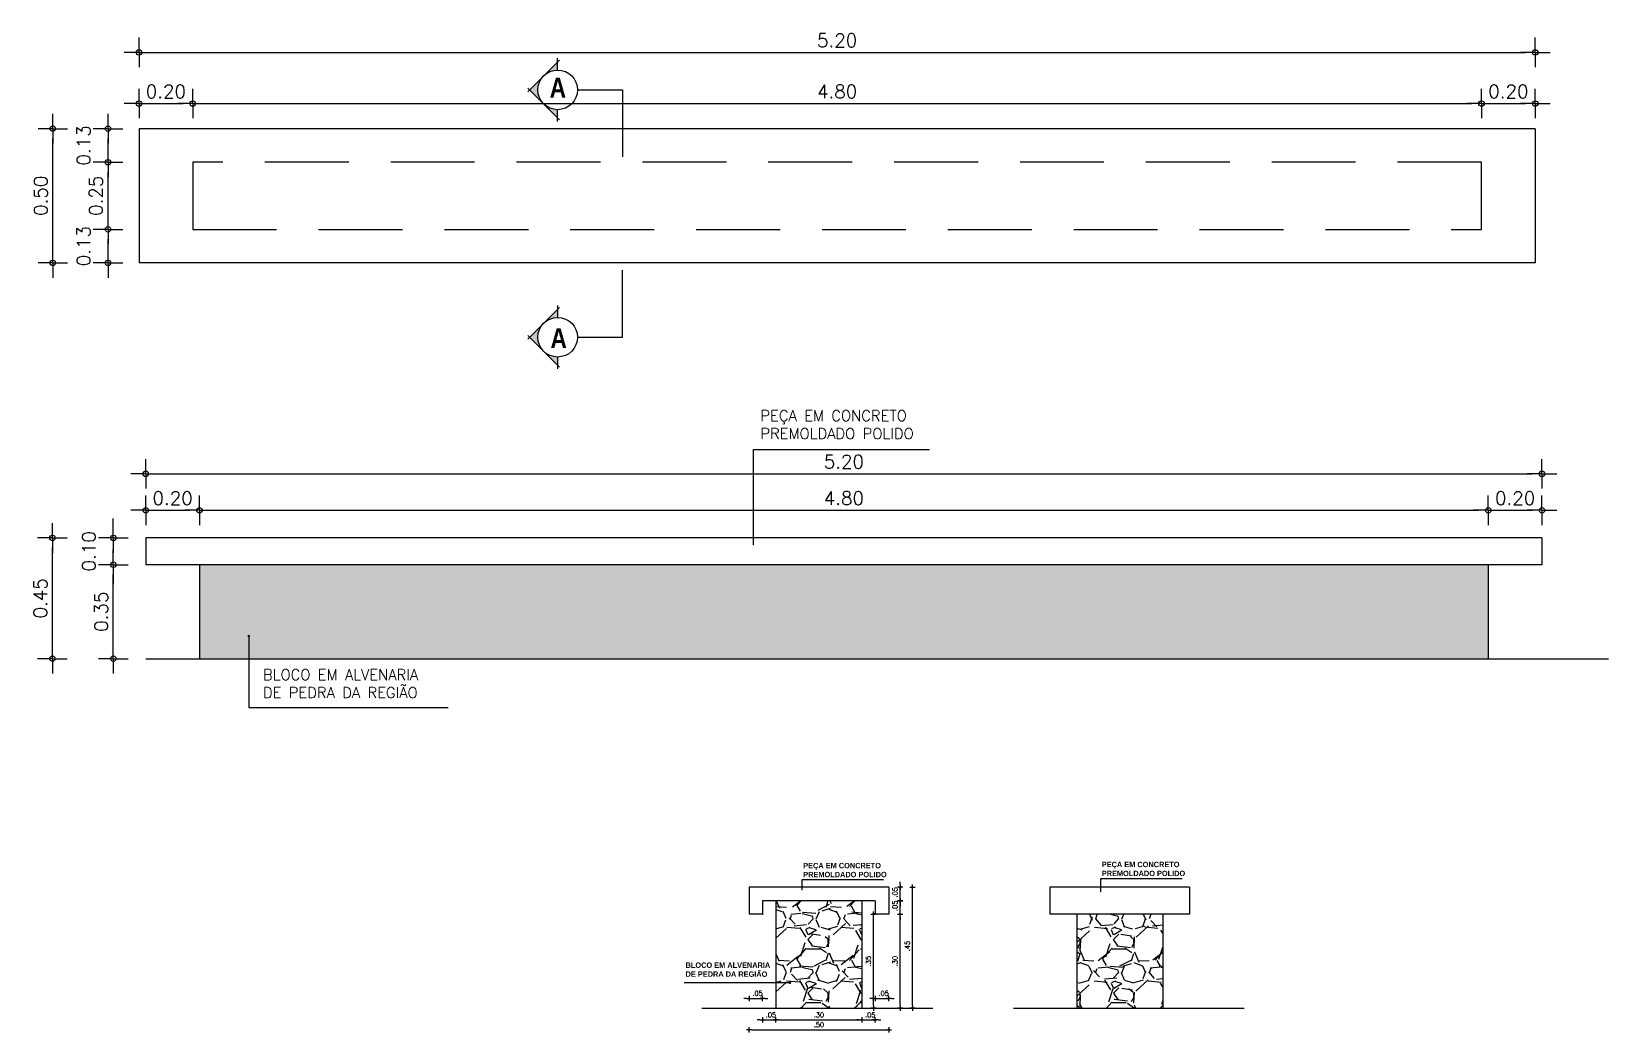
# Model space of a CAD drawing. Extents: x -599692 to 1491, y -9431878 to -451.
# Drawn here: x 1077.73 to 1083.6, y -461.62 to -457.9 of the extents above; entities that cross this region are included whole.
import ezdxf

# ---------------------------------------------------------------- set-up
doc = ezdxf.new("R2010")
doc.units = 0
doc.header["$LTSCALE"] = 0.5
doc.header["$MEASUREMENT"] = 0
doc.header["$PDMODE"] = 34
for name, pattern in [('DASHDOT', [1, 0.5, -0.25, 0, -0.25]), ('DIVIDE', [1.25, 0.5, -0.25, 0, -0.25, 0, -0.25]), ('HIDDEN2', [0.1875, 0.125, -0.0625])]:
    doc.linetypes.add(name, pattern=pattern)
doc.layers.get('0').update_dxf_attribs({"linetype": 'CONTINUOUS'})
doc.layers.get('DEFPOINTS').update_dxf_attribs({"linetype": 'CONTINUOUS'})
for name, color, linetype in [('05', 5, 'CONTINUOUS'), ('COTAS', 2, 'CONTINUOUS'), ('HACHURA', 253, 'CONTINUOUS'), ('P1', 1, 'CONTINUOUS'), ('P15', 7, 'DASHDOT'), ('P2', 2, 'CONTINUOUS'), ('P3', 3, 'CONTINUOUS'), ('P4', 6, 'CONTINUOUS'), ('P6', 4, 'CONTINUOUS'), ('TEXTO', 3, 'CONTINUOUS')]:
    doc.layers.add(name, color=color, linetype=linetype)
doc.styles.add('ARIAL', font='ARIALNB.TTF')
doc.styles.add('COTA100', font='ROMANS.SHX')
doc.styles.add('ROMANS', font='romans')
doc.dimstyles.new('BOLA50$0', dxfattribs={"dimscale": 0.5, "dimtxt": 0.25, "dimasz": 0.18, "dimexe": 0.18, "dimexo": 0.0625, "dimgap": 0.1, "dimtad": 1, "dimzin": 0, "dimdsep": 46, "dimtxsty": 'ROMANS', "dimblk1": 'BOLA', "dimblk2": 'BOLA', "dimsah": 1, "dimcen": 0.09, "dimse1": 1, "dimse2": 1, "dimclrt": 256, "dimadec": 0, "dimazin": 0, "dimtfac": 1, "dimtofl": 0, "dimtmove": 2, "dimatfit": 3, "dimldrblk": 'BOLA', "dimfxl": 1, "dimtolj": 1, "dimtzin": 0, "dimarcsym": 0})
doc.dimstyles.new('COTA100$0', dxfattribs={"dimtxt": 0.18, "dimasz": 0.1, "dimexe": 0.05, "dimexo": 0.95, "dimgap": 0.1, "dimtad": 1, "dimzin": 4, "dimdsep": 46, "dimtxsty": 'COTA100', "dimblk": 'USERTICK', "dimblk1": 'USERTICK', "dimblk2": 'USERTICK', "dimsah": 1, "dimcen": -0.1, "dimdle": 0.05, "dimse1": 1, "dimse2": 1, "dimclrt": 2, "dimadec": 0, "dimazin": 0, "dimtfac": 1, "dimtdec": 4, "dimtix": 1, "dimtmove": 2, "dimatfit": 3, "dimldrblk": 'USERTICK', "dimfxl": 1, "dimtvp": 0.625, "dimtolj": 1, "dimtzin": 4, "dimarcsym": 0})

# ---------------------------------------------------------------- blocks, each defined once
blk = doc.blocks.new('USERTICK')
for p, q in [((-1, 0), (1, 0)), ((0, 1), (0, -1))]:
    blk.add_line(p, q)
blk.add_circle((0, 0), 0.25)
blk = doc.blocks.new('*D235')
at = {"layer": 'COTAS', "color": 0, "lineweight": -2}
blk.add_line((1080.8646, -461.5229), (1080.8646, -461.1929), dxfattribs=at)
at = {"layer": 'DEFPOINTS', "color": 0}
for p in [(1080.8213, -461.1829), (1080.8646, -461.1829), (1080.8213, -461.5329)]:
    blk.add_point(p, dxfattribs=at)
at = {"layer": 'COTAS', "color": 0, "lineweight": -2, "xscale": 0.01, "yscale": 0.01, "zscale": 0.01}
for p, rotation in [((1080.8646, -461.1829), 90), ((1080.8646, -461.5329), 270)]:
    blk.add_blockref('USERTICK', p, dxfattribs=dict(at, rotation=rotation))
at = {"layer": 'COTAS', "color": 2, "insert": (1080.8456, -461.3579), "char_height": 0.018, "attachment_point": 5, "rotation": 90, "style": 'COTA100'}
blk.add_mtext('\\A1;.35', dxfattribs=at)
blk = doc.blocks.new('*D236')
at = {"layer": 'COTAS', "color": 0, "lineweight": -2}
for p, q in [((1080.9636, -461.1229), (1080.9636, -461.1129)), ((1080.9636, -461.1829), (1080.9636, -461.1329)), ((1080.9636, -461.1929), (1080.9636, -461.2029))]:
    blk.add_line(p, q, dxfattribs=at)
at = {"layer": 'DEFPOINTS', "color": 0}
for p in [(1080.8713, -461.1329), (1080.9636, -461.1329), (1080.8713, -461.1829)]:
    blk.add_point(p, dxfattribs=at)
at = {"layer": 'COTAS', "color": 0, "lineweight": -2, "xscale": 0.01, "yscale": 0.01, "zscale": 0.01}
for p, rotation in [((1080.9636, -461.1329), 270), ((1080.9636, -461.1829), 90)]:
    blk.add_blockref('USERTICK', p, dxfattribs=dict(at, rotation=rotation))
at = {"layer": 'COTAS', "color": 2, "insert": (1080.9446, -461.1579), "char_height": 0.018, "attachment_point": 5, "rotation": 90, "style": 'COTA100'}
blk.add_mtext('\\A1; .05', dxfattribs=at)
blk = doc.blocks.new('*D237')
at = {"layer": 'COTAS', "color": 0, "lineweight": -2}
for p, q in [((1080.9636, -461.0729), (1080.9636, -461.0629)), ((1080.9636, -461.1329), (1080.9636, -461.0829)), ((1080.9636, -461.1429), (1080.9636, -461.1529))]:
    blk.add_line(p, q, dxfattribs=at)
at = {"layer": 'DEFPOINTS', "color": 0}
for p in [(1080.9213, -461.0829), (1080.9636, -461.0829), (1080.8713, -461.1329)]:
    blk.add_point(p, dxfattribs=at)
at = {"layer": 'COTAS', "color": 0, "lineweight": -2, "xscale": 0.01, "yscale": 0.01, "zscale": 0.01}
for p, rotation in [((1080.9636, -461.0829), 270), ((1080.9636, -461.1329), 90)]:
    blk.add_blockref('USERTICK', p, dxfattribs=dict(at, rotation=rotation))
at = {"layer": 'COTAS', "color": 2, "insert": (1080.9446, -461.1079), "char_height": 0.018, "attachment_point": 5, "rotation": 90, "style": 'COTA100'}
blk.add_mtext('\\A1; .05', dxfattribs=at)
blk = doc.blocks.new('*D238')
at = {"layer": 'COTAS', "color": 0, "lineweight": -2}
blk.add_line((1080.9636, -461.5229), (1080.9636, -461.1929), dxfattribs=at)
at = {"layer": 'DEFPOINTS', "color": 0}
for p in [(1080.8713, -461.1829), (1080.9636, -461.1829), (1080.8213, -461.5329)]:
    blk.add_point(p, dxfattribs=at)
at = {"layer": 'COTAS', "color": 0, "lineweight": -2, "xscale": 0.01, "yscale": 0.01, "zscale": 0.01}
for p, rotation in [((1080.9636, -461.1829), 90), ((1080.9636, -461.5329), 270)]:
    blk.add_blockref('USERTICK', p, dxfattribs=dict(at, rotation=rotation))
at = {"layer": 'COTAS', "color": 2, "insert": (1080.9446, -461.3579), "char_height": 0.018, "attachment_point": 5, "rotation": 90, "style": 'COTA100'}
blk.add_mtext('\\A1;.30', dxfattribs=at)
blk = doc.blocks.new('*D239')
at = {"layer": 'COTAS', "color": 0, "lineweight": -2}
for p, q in [((1080.3913, -461.4972), (1080.3813, -461.4972)), ((1080.4013, -461.4972), (1080.4513, -461.4972)), ((1080.4613, -461.4972), (1080.4713, -461.4972))]:
    blk.add_line(p, q, dxfattribs=at)
at = {"layer": 'DEFPOINTS', "color": 0}
for p in [(1080.4013, -461.1829), (1080.4513, -461.1854), (1080.4513, -461.4972)]:
    blk.add_point(p, dxfattribs=at)
at = {"layer": 'COTAS', "color": 0, "lineweight": -2, "xscale": 0.01, "yscale": 0.01, "zscale": 0.01}
blk.add_blockref('USERTICK', (1080.4013, -461.4972), dxfattribs=at)
at = {"layer": 'COTAS', "color": 0, "lineweight": -2, "xscale": 0.01, "yscale": 0.01, "zscale": 0.01, "rotation": 180}
blk.add_blockref('USERTICK', (1080.4513, -461.4972), dxfattribs=at)
at = {"layer": 'COTAS', "color": 2, "insert": (1080.4263, -461.4782), "char_height": 0.018, "attachment_point": 5, "style": 'COTA100'}
blk.add_mtext('\\A1; .05', dxfattribs=at)
blk = doc.blocks.new('*D240')
at = {"layer": 'COTAS', "color": 0, "lineweight": -2}
for p, q in [((1080.4413, -461.5772), (1080.4313, -461.5772)), ((1080.4513, -461.5772), (1080.5013, -461.5772)), ((1080.5113, -461.5772), (1080.5213, -461.5772))]:
    blk.add_line(p, q, dxfattribs=at)
at = {"layer": 'DEFPOINTS', "color": 0}
for p in [(1080.4513, -461.1854), (1080.5013, -461.5329), (1080.5013, -461.5772)]:
    blk.add_point(p, dxfattribs=at)
at = {"layer": 'COTAS', "color": 0, "lineweight": -2, "xscale": 0.01, "yscale": 0.01, "zscale": 0.01}
blk.add_blockref('USERTICK', (1080.4513, -461.5772), dxfattribs=at)
at = {"layer": 'COTAS', "color": 0, "lineweight": -2, "xscale": 0.01, "yscale": 0.01, "zscale": 0.01, "rotation": 180}
blk.add_blockref('USERTICK', (1080.5013, -461.5772), dxfattribs=at)
at = {"layer": 'COTAS', "color": 2, "insert": (1080.4763, -461.5582), "char_height": 0.018, "attachment_point": 5, "style": 'COTA100'}
blk.add_mtext('\\A1; .05', dxfattribs=at)
blk = doc.blocks.new('*D241')
at = {"layer": 'COTAS', "color": 0, "lineweight": -2}
blk.add_line((1080.5113, -461.5772), (1080.8113, -461.5772), dxfattribs=at)
at = {"layer": 'DEFPOINTS', "color": 0}
for p in [(1080.5013, -461.5329), (1080.8213, -461.5329), (1080.8213, -461.5772)]:
    blk.add_point(p, dxfattribs=at)
at = {"layer": 'COTAS', "color": 0, "lineweight": -2, "xscale": 0.01, "yscale": 0.01, "zscale": 0.01, "rotation": 180}
blk.add_blockref('USERTICK', (1080.5013, -461.5772), dxfattribs=at)
at = {"layer": 'COTAS', "color": 0, "lineweight": -2, "xscale": 0.01, "yscale": 0.01, "zscale": 0.01}
blk.add_blockref('USERTICK', (1080.8213, -461.5772), dxfattribs=at)
at = {"layer": 'COTAS', "color": 2, "insert": (1080.6613, -461.5582), "char_height": 0.018, "attachment_point": 5, "style": 'COTA100'}
blk.add_mtext('\\A1;.30', dxfattribs=at)
blk = doc.blocks.new('*D242')
at = {"layer": 'COTAS', "color": 0, "lineweight": -2}
for p, q in [((1080.8113, -461.5772), (1080.8013, -461.5772)), ((1080.8213, -461.5772), (1080.8713, -461.5772)), ((1080.8813, -461.5772), (1080.8913, -461.5772))]:
    blk.add_line(p, q, dxfattribs=at)
at = {"layer": 'DEFPOINTS', "color": 0}
for p in [(1080.8713, -461.1854), (1080.8213, -461.5329), (1080.8713, -461.5772)]:
    blk.add_point(p, dxfattribs=at)
at = {"layer": 'COTAS', "color": 0, "lineweight": -2, "xscale": 0.01, "yscale": 0.01, "zscale": 0.01}
blk.add_blockref('USERTICK', (1080.8213, -461.5772), dxfattribs=at)
at = {"layer": 'COTAS', "color": 0, "lineweight": -2, "xscale": 0.01, "yscale": 0.01, "zscale": 0.01, "rotation": 180}
blk.add_blockref('USERTICK', (1080.8713, -461.5772), dxfattribs=at)
at = {"layer": 'COTAS', "color": 2, "insert": (1080.8463, -461.5582), "char_height": 0.018, "attachment_point": 5, "style": 'COTA100'}
blk.add_mtext('\\A1; .05', dxfattribs=at)
blk = doc.blocks.new('*D243')
at = {"layer": 'COTAS', "color": 0, "lineweight": -2}
for p, q in [((1080.8613, -461.4972), (1080.8513, -461.4972)), ((1080.8713, -461.4972), (1080.9213, -461.4972)), ((1080.9313, -461.4972), (1080.9413, -461.4972))]:
    blk.add_line(p, q, dxfattribs=at)
at = {"layer": 'DEFPOINTS', "color": 0}
for p in [(1080.8713, -461.1854), (1080.9213, -461.1829), (1080.9213, -461.4972)]:
    blk.add_point(p, dxfattribs=at)
at = {"layer": 'COTAS', "color": 0, "lineweight": -2, "xscale": 0.01, "yscale": 0.01, "zscale": 0.01}
blk.add_blockref('USERTICK', (1080.8713, -461.4972), dxfattribs=at)
at = {"layer": 'COTAS', "color": 0, "lineweight": -2, "xscale": 0.01, "yscale": 0.01, "zscale": 0.01, "rotation": 180}
blk.add_blockref('USERTICK', (1080.9213, -461.4972), dxfattribs=at)
at = {"layer": 'COTAS', "color": 2, "insert": (1080.8963, -461.4782), "char_height": 0.018, "attachment_point": 5, "style": 'COTA100'}
blk.add_mtext('\\A1; .05', dxfattribs=at)
blk = doc.blocks.new('*D214')
at = {"layer": 'COTAS', "color": 0, "lineweight": -2}
blk.add_line((1081.0093, -461.5229), (1081.0093, -461.0929), dxfattribs=at)
at = {"layer": 'DEFPOINTS', "color": 0}
for p in [(1080.897, -461.0829), (1081.0093, -461.0829), (1080.897, -461.5329)]:
    blk.add_point(p, dxfattribs=at)
at = {"layer": 'COTAS', "color": 0, "lineweight": -2, "xscale": 0.01, "yscale": 0.01, "zscale": 0.01}
for p, rotation in [((1081.0093, -461.0829), 90), ((1081.0093, -461.5329), 270)]:
    blk.add_blockref('USERTICK', p, dxfattribs=dict(at, rotation=rotation))
at = {"layer": 'COTAS', "color": 2, "insert": (1080.9903, -461.3079), "char_height": 0.018, "attachment_point": 5, "rotation": 90, "style": 'COTA100'}
blk.add_mtext('\\A1; .45', dxfattribs=at)
blk = doc.blocks.new('*D215')
at = {"layer": 'COTAS', "color": 0, "lineweight": -2}
blk.add_line((1080.4113, -461.6137), (1080.9113, -461.6137), dxfattribs=at)
at = {"layer": 'DEFPOINTS', "color": 0}
for p in [(1080.4013, -461.5072), (1080.9213, -461.5072), (1080.9213, -461.6137)]:
    blk.add_point(p, dxfattribs=at)
at = {"layer": 'COTAS', "color": 0, "lineweight": -2, "xscale": 0.01, "yscale": 0.01, "zscale": 0.01, "rotation": 180}
blk.add_blockref('USERTICK', (1080.4013, -461.6137), dxfattribs=at)
at = {"layer": 'COTAS', "color": 0, "lineweight": -2, "xscale": 0.01, "yscale": 0.01, "zscale": 0.01}
blk.add_blockref('USERTICK', (1080.9213, -461.6137), dxfattribs=at)
at = {"layer": 'COTAS', "color": 2, "insert": (1080.6613, -461.5947), "char_height": 0.018, "attachment_point": 5, "style": 'COTA100'}
blk.add_mtext('\\A1;.50', dxfattribs=at)
blk = doc.blocks.new('BOLA')
for q in [(-1.53, 0), (0, 1.53), (0, -1.53), (1.53, 0)]:
    blk.add_line((0, 0), q)
blk.add_circle((0, 0), 0.284)
blk = doc.blocks.new('*D268')
at = {"layer": 'COTAS', "color": 0, "lineweight": -2}
blk.add_line((1078.165, -458.1634), (1078.293, -458.1634), dxfattribs=at)
at = {"layer": 'DEFPOINTS', "color": 0}
for p in [(1078.329, -458.1634), (1078.129, -458.257), (1078.329, -458.382)]:
    blk.add_point(p, dxfattribs=at)
at = {"layer": 'COTAS', "color": 0, "lineweight": -2, "xscale": 0.036, "yscale": 0.036, "zscale": 0.036, "rotation": 180}
blk.add_blockref('BOLA', (1078.129, -458.1634), dxfattribs=at)
at = {"layer": 'COTAS', "color": 0, "lineweight": -2, "xscale": 0.036, "yscale": 0.036, "zscale": 0.036}
blk.add_blockref('BOLA', (1078.329, -458.1634), dxfattribs=at)
at = {"layer": 'COTAS', "insert": (1078.229, -458.1184), "char_height": 0.05, "attachment_point": 5, "style": 'ROMANS'}
blk.add_mtext('\\A1;0.20', dxfattribs=at)
blk = doc.blocks.new('*D269')
at = {"layer": 'COTAS', "color": 0, "lineweight": -2}
blk.add_line((1078.365, -458.1634), (1083.093, -458.1634), dxfattribs=at)
at = {"layer": 'DEFPOINTS', "color": 0}
for p in [(1083.129, -458.1634), (1078.329, -458.382), (1083.129, -458.382)]:
    blk.add_point(p, dxfattribs=at)
at = {"layer": 'COTAS', "color": 0, "lineweight": -2, "xscale": 0.036, "yscale": 0.036, "zscale": 0.036, "rotation": 180}
blk.add_blockref('BOLA', (1078.329, -458.1634), dxfattribs=at)
at = {"layer": 'COTAS', "color": 0, "lineweight": -2, "xscale": 0.036, "yscale": 0.036, "zscale": 0.036}
blk.add_blockref('BOLA', (1083.129, -458.1634), dxfattribs=at)
at = {"layer": 'COTAS', "insert": (1080.729, -458.1184), "char_height": 0.05, "attachment_point": 5, "style": 'ROMANS'}
blk.add_mtext('\\A1;4.80', dxfattribs=at)
blk = doc.blocks.new('*D270')
at = {"layer": 'COTAS', "color": 0, "lineweight": -2}
blk.add_line((1083.165, -458.1634), (1083.293, -458.1634), dxfattribs=at)
at = {"layer": 'DEFPOINTS', "color": 0}
for p in [(1083.329, -458.1634), (1083.329, -458.257), (1083.129, -458.382)]:
    blk.add_point(p, dxfattribs=at)
at = {"layer": 'COTAS', "color": 0, "lineweight": -2, "xscale": 0.036, "yscale": 0.036, "zscale": 0.036, "rotation": 180}
blk.add_blockref('BOLA', (1083.129, -458.1634), dxfattribs=at)
at = {"layer": 'COTAS', "color": 0, "lineweight": -2, "xscale": 0.036, "yscale": 0.036, "zscale": 0.036}
blk.add_blockref('BOLA', (1083.329, -458.1634), dxfattribs=at)
at = {"layer": 'COTAS', "insert": (1083.229, -458.1184), "char_height": 0.05, "attachment_point": 5, "style": 'ROMANS'}
blk.add_mtext('\\A1;0.20', dxfattribs=at)
blk = doc.blocks.new('*D271')
at = {"layer": 'COTAS', "color": 0, "lineweight": -2}
blk.add_line((1078.165, -457.973), (1083.293, -457.973), dxfattribs=at)
at = {"layer": 'DEFPOINTS', "color": 0}
for p in [(1083.329, -457.973), (1078.129, -458.257), (1083.329, -458.257)]:
    blk.add_point(p, dxfattribs=at)
at = {"layer": 'COTAS', "color": 0, "lineweight": -2, "xscale": 0.036, "yscale": 0.036, "zscale": 0.036, "rotation": 180}
blk.add_blockref('BOLA', (1078.129, -457.973), dxfattribs=at)
at = {"layer": 'COTAS', "color": 0, "lineweight": -2, "xscale": 0.036, "yscale": 0.036, "zscale": 0.036}
blk.add_blockref('BOLA', (1083.329, -457.973), dxfattribs=at)
at = {"layer": 'COTAS', "insert": (1080.729, -457.928), "char_height": 0.05, "attachment_point": 5, "style": 'ROMANS'}
blk.add_mtext('\\A1;5.20', dxfattribs=at)
blk = doc.blocks.new('*D272')
at = {"layer": 'COTAS', "color": 0, "lineweight": -2}
blk.add_line((1078.0136, -458.721), (1078.0136, -458.668), dxfattribs=at)
at = {"layer": 'DEFPOINTS', "color": 0}
for p in [(1078.0136, -458.632), (1078.329, -458.632), (1078.129, -458.757)]:
    blk.add_point(p, dxfattribs=at)
at = {"layer": 'COTAS', "color": 0, "lineweight": -2, "xscale": 0.036, "yscale": 0.036, "zscale": 0.036}
for p, rotation in [((1078.0136, -458.632), 90), ((1078.0136, -458.757), 270)]:
    blk.add_blockref('BOLA', p, dxfattribs=dict(at, rotation=rotation))
at = {"layer": 'COTAS', "insert": (1077.9226, -458.6945), "char_height": 0.05, "attachment_point": 5, "rotation": 90, "style": 'ROMANS'}
blk.add_mtext('\\A1;0.13', dxfattribs=at)
blk = doc.blocks.new('*D273')
at = {"layer": 'COTAS', "color": 0, "lineweight": -2}
blk.add_line((1078.0136, -458.596), (1078.0136, -458.418), dxfattribs=at)
at = {"layer": 'DEFPOINTS', "color": 0}
for p in [(1078.0136, -458.382), (1078.329, -458.382), (1078.329, -458.632)]:
    blk.add_point(p, dxfattribs=at)
at = {"layer": 'COTAS', "color": 0, "lineweight": -2, "xscale": 0.036, "yscale": 0.036, "zscale": 0.036}
for p, rotation in [((1078.0136, -458.382), 90), ((1078.0136, -458.632), 270)]:
    blk.add_blockref('BOLA', p, dxfattribs=dict(at, rotation=rotation))
at = {"layer": 'COTAS', "insert": (1077.9686, -458.507), "char_height": 0.05, "attachment_point": 5, "rotation": 90, "style": 'ROMANS'}
blk.add_mtext('\\A1;0.25', dxfattribs=at)
blk = doc.blocks.new('*D274')
at = {"layer": 'COTAS', "color": 0, "lineweight": -2}
blk.add_line((1078.0136, -458.346), (1078.0136, -458.293), dxfattribs=at)
at = {"layer": 'DEFPOINTS', "color": 0}
for p in [(1078.0136, -458.257), (1078.129, -458.257), (1078.329, -458.382)]:
    blk.add_point(p, dxfattribs=at)
at = {"layer": 'COTAS', "color": 0, "lineweight": -2, "xscale": 0.036, "yscale": 0.036, "zscale": 0.036}
for p, rotation in [((1078.0136, -458.257), 90), ((1078.0136, -458.382), 270)]:
    blk.add_blockref('BOLA', p, dxfattribs=dict(at, rotation=rotation))
at = {"layer": 'COTAS', "insert": (1077.9226, -458.3195), "char_height": 0.05, "attachment_point": 5, "rotation": 90, "style": 'ROMANS'}
blk.add_mtext('\\A1;0.13', dxfattribs=at)
blk = doc.blocks.new('*D275')
at = {"layer": 'COTAS', "color": 0, "lineweight": -2}
blk.add_line((1077.8079, -458.721), (1077.8079, -458.293), dxfattribs=at)
at = {"layer": 'DEFPOINTS', "color": 0}
for p in [(1077.8079, -458.257), (1078.129, -458.257), (1078.129, -458.757)]:
    blk.add_point(p, dxfattribs=at)
at = {"layer": 'COTAS', "color": 0, "lineweight": -2, "xscale": 0.036, "yscale": 0.036, "zscale": 0.036}
for p, rotation in [((1077.8079, -458.257), 90), ((1077.8079, -458.757), 270)]:
    blk.add_blockref('BOLA', p, dxfattribs=dict(at, rotation=rotation))
at = {"layer": 'COTAS', "insert": (1077.7629, -458.507), "char_height": 0.05, "attachment_point": 5, "rotation": 90, "style": 'ROMANS'}
blk.add_mtext('\\A1;0.50', dxfattribs=at)
blk = doc.blocks.new('*D276')
at = {"layer": 'COTAS', "color": 0, "lineweight": -2}
blk.add_line((1078.0332, -460.1954), (1078.0332, -459.9174), dxfattribs=at)
at = {"layer": 'DEFPOINTS', "color": 0}
for p in [(1078.0332, -459.8814), (1078.3542, -459.8814), (1078.3542, -460.2314)]:
    blk.add_point(p, dxfattribs=at)
at = {"layer": 'COTAS', "color": 0, "lineweight": -2, "xscale": 0.036, "yscale": 0.036, "zscale": 0.036}
for p, rotation in [((1078.0332, -459.8814), 90), ((1078.0332, -460.2314), 270)]:
    blk.add_blockref('BOLA', p, dxfattribs=dict(at, rotation=rotation))
at = {"layer": 'COTAS', "insert": (1077.9882, -460.0564), "char_height": 0.05, "attachment_point": 5, "rotation": 90, "style": 'ROMANS'}
blk.add_mtext('\\A1;0.35', dxfattribs=at)
blk = doc.blocks.new('*D277')
at = {"layer": 'COTAS', "color": 0, "lineweight": -2}
for p, q in [((1078.0332, -459.7454), (1078.0332, -459.7094)), ((1078.0332, -459.9174), (1078.0332, -459.9534))]:
    blk.add_line(p, q, dxfattribs=at)
at = {"layer": 'DEFPOINTS', "color": 0}
for p in [(1078.0332, -459.7814), (1078.1542, -459.7814), (1078.3542, -459.8814)]:
    blk.add_point(p, dxfattribs=at)
at = {"layer": 'COTAS', "color": 0, "lineweight": -2, "xscale": 0.036, "yscale": 0.036, "zscale": 0.036}
for p, rotation in [((1078.0332, -459.7814), 270), ((1078.0332, -459.8814), 90)]:
    blk.add_blockref('BOLA', p, dxfattribs=dict(at, rotation=rotation))
at = {"layer": 'COTAS', "insert": (1077.9422, -459.8314), "char_height": 0.05, "attachment_point": 5, "rotation": 90, "style": 'ROMANS'}
blk.add_mtext('\\A1;0.10', dxfattribs=at)
blk = doc.blocks.new('*D278')
at = {"layer": 'COTAS', "color": 0, "lineweight": -2}
blk.add_line((1077.8065, -460.1954), (1077.8065, -459.8174), dxfattribs=at)
at = {"layer": 'DEFPOINTS', "color": 0}
for p in [(1077.8065, -459.7814), (1078.1542, -459.7814), (1078.3542, -460.2314)]:
    blk.add_point(p, dxfattribs=at)
at = {"layer": 'COTAS', "color": 0, "lineweight": -2, "xscale": 0.036, "yscale": 0.036, "zscale": 0.036}
for p, rotation in [((1077.8065, -459.7814), 90), ((1077.8065, -460.2314), 270)]:
    blk.add_blockref('BOLA', p, dxfattribs=dict(at, rotation=rotation))
at = {"layer": 'COTAS', "insert": (1077.7615, -460.0064), "char_height": 0.05, "attachment_point": 5, "rotation": 90, "style": 'ROMANS'}
blk.add_mtext('\\A1;0.45', dxfattribs=at)
blk = doc.blocks.new('*D279')
at = {"layer": 'COTAS', "color": 0, "lineweight": -2}
blk.add_line((1078.1902, -459.6786), (1078.3182, -459.6786), dxfattribs=at)
at = {"layer": 'DEFPOINTS', "color": 0}
for p in [(1078.3542, -459.6786), (1078.1542, -459.7814), (1078.3542, -459.8814)]:
    blk.add_point(p, dxfattribs=at)
at = {"layer": 'COTAS', "color": 0, "lineweight": -2, "xscale": 0.036, "yscale": 0.036, "zscale": 0.036, "rotation": 180}
blk.add_blockref('BOLA', (1078.1542, -459.6786), dxfattribs=at)
at = {"layer": 'COTAS', "color": 0, "lineweight": -2, "xscale": 0.036, "yscale": 0.036, "zscale": 0.036}
blk.add_blockref('BOLA', (1078.3542, -459.6786), dxfattribs=at)
at = {"layer": 'COTAS', "insert": (1078.2542, -459.6336), "char_height": 0.05, "attachment_point": 5, "style": 'ROMANS'}
blk.add_mtext('\\A1;0.20', dxfattribs=at)
blk = doc.blocks.new('*D280')
at = {"layer": 'COTAS', "color": 0, "lineweight": -2}
blk.add_line((1078.3902, -459.6786), (1083.1182, -459.6786), dxfattribs=at)
at = {"layer": 'DEFPOINTS', "color": 0}
for p in [(1083.1542, -459.6786), (1078.3542, -459.8814), (1083.1542, -459.8814)]:
    blk.add_point(p, dxfattribs=at)
at = {"layer": 'COTAS', "color": 0, "lineweight": -2, "xscale": 0.036, "yscale": 0.036, "zscale": 0.036, "rotation": 180}
blk.add_blockref('BOLA', (1078.3542, -459.6786), dxfattribs=at)
at = {"layer": 'COTAS', "color": 0, "lineweight": -2, "xscale": 0.036, "yscale": 0.036, "zscale": 0.036}
blk.add_blockref('BOLA', (1083.1542, -459.6786), dxfattribs=at)
at = {"layer": 'COTAS', "insert": (1080.7542, -459.6336), "char_height": 0.05, "attachment_point": 5, "style": 'ROMANS'}
blk.add_mtext('\\A1;4.80', dxfattribs=at)
blk = doc.blocks.new('*D281')
at = {"layer": 'COTAS', "color": 0, "lineweight": -2}
blk.add_line((1083.1902, -459.6786), (1083.3182, -459.6786), dxfattribs=at)
at = {"layer": 'DEFPOINTS', "color": 0}
for p in [(1083.3542, -459.6786), (1083.3542, -459.7814), (1083.1542, -459.8814)]:
    blk.add_point(p, dxfattribs=at)
at = {"layer": 'COTAS', "color": 0, "lineweight": -2, "xscale": 0.036, "yscale": 0.036, "zscale": 0.036, "rotation": 180}
blk.add_blockref('BOLA', (1083.1542, -459.6786), dxfattribs=at)
at = {"layer": 'COTAS', "color": 0, "lineweight": -2, "xscale": 0.036, "yscale": 0.036, "zscale": 0.036}
blk.add_blockref('BOLA', (1083.3542, -459.6786), dxfattribs=at)
at = {"layer": 'COTAS', "insert": (1083.2542, -459.6336), "char_height": 0.05, "attachment_point": 5, "style": 'ROMANS'}
blk.add_mtext('\\A1;0.20', dxfattribs=at)
blk = doc.blocks.new('*D282')
at = {"layer": 'COTAS', "color": 0, "lineweight": -2}
blk.add_line((1078.1902, -459.5427), (1083.3182, -459.5427), dxfattribs=at)
at = {"layer": 'DEFPOINTS', "color": 0}
for p in [(1083.3542, -459.5427), (1078.1542, -459.7814), (1083.3542, -459.7814)]:
    blk.add_point(p, dxfattribs=at)
at = {"layer": 'COTAS', "color": 0, "lineweight": -2, "xscale": 0.036, "yscale": 0.036, "zscale": 0.036, "rotation": 180}
blk.add_blockref('BOLA', (1078.1542, -459.5427), dxfattribs=at)
at = {"layer": 'COTAS', "color": 0, "lineweight": -2, "xscale": 0.036, "yscale": 0.036, "zscale": 0.036}
blk.add_blockref('BOLA', (1083.3542, -459.5427), dxfattribs=at)
at = {"layer": 'COTAS', "insert": (1080.7542, -459.4977), "char_height": 0.05, "attachment_point": 5, "style": 'ROMANS'}
blk.add_mtext('\\A1;5.20', dxfattribs=at)

msp = doc.modelspace()

# ---------------------------------------------------------------- hatches: boundary and pattern name
at = {"layer": 'HACHURA'}
h = msp.add_hatch(dxfattribs=at)
h.set_pattern_fill('GRAVEL', color=256, scale=0.2, style=0)
h.set_pattern_definition([(228.0128, (120.205797, -227.913593), (-1.59999964643, -1.80000026832), [0.0269072, -2.6638176]), (184.9697, (120.187797, -227.933593), (2.4000002103, 0.1999982614), [0.0461736, -4.571185]), (132.5104, (120.141797, -227.937593), (1.99999814367, -2.20000173477), [0.0325576, -3.2232064]), (267.2737, (120.063797, -227.987593), (0.19999920355, 4.000000058995), [0.0420476, -4.1627116]), (292.8337, (120.061797, -228.029593), (-1.00000198109, 2.39999928236), [0.041231, -4.0818746]), (357.2737, (120.077797, -228.067593), (-4.000000058995, 0.19999920355), [0.0420476, -4.1627116]), (37.6942, (120.119797, -228.069593), (-2.600001469124, -1.99999808103), [0.0556058, -5.5049698]), (72.2553, (120.163797, -228.035593), (1.40000215254, 4.39999924625), [0.0524976, -5.1972642]), (121.4296, (120.179797, -227.985593), (-1.600001646835, 2.5999990073), [0.04219, -4.1768146]), (175.2364, (120.157797, -227.949593), (2.20000018926, -0.19999830653), [0.0481664, -2.3601526]), (222.3974, (120.109797, -227.945593), (-2.400001470215, -2.199998416403), [0.0622896, -6.166675]), (138.8141, (120.261797, -227.989593), (-1.40000058936, 1.19999946267), [0.0212602, -2.1047688]), (171.4692, (120.245797, -227.975593), (2.59999965696, -0.40000158201), [0.0404474, -4.0043022]), (225, (120.2058, -227.9696), (-2e-17, -0.200000062), [0.0282842, -0.2545584]), (203.1986, (120.191797, -227.945593), (0.9999999461, 0.40000026505), [0.0152316, -1.507923]), (291.8014, (120.177797, -227.951593), (-0.1999999821, 0.6000000546), [0.0215406, -1.0554924]), (30.9638, (120.185797, -227.971593), (0.5999996045, 0.4000004967), [0.0349858, -1.1312046]), (161.5651, (120.215797, -227.953593), (0.400000087, -0.1999996806), [0.0252982, -0.6071574]), (16.3895, (120.061797, -227.951593), (2.00000043968, 0.59999854196), [0.03544, -3.508569]), (70.3462, (120.095797, -227.941593), (-0.79999904947, -2.20000042712), [0.0297322, -2.9434816]), (293.1986, (120.215797, -227.913593), (-0.40000026505, 0.9999999461), [0.030463, -1.4926916]), (343.6105, (120.227797, -227.941593), (-2.00000043968, 0.59999854196), [0.03544, -3.508569]), (339.444, (120.061797, -228.075593), (-1.0000003689, 0.3999991993), [0.034176, -1.6746248]), (294.7751, (120.093797, -228.087593), (-0.99999843785, 2.20000068437), [0.0286356, -2.8349286]), (66.8014, (120.217797, -228.113593), (0.40000026505, 0.9999999461), [0.030463, -1.4926916]), (17.354, (120.229797, -228.085593), (-2.60000040382, -0.79999890045), [0.0335262, -3.3190848]), (69.444, (120.119797, -228.113593), (-0.3999991993, -1.0000003689), [0.017088, -1.6917128]), (101.3099, (120.205797, -228.113593), (-0.1999995264, 0.8000001504), [0.010198, -1.0096058]), (165.9638, (120.203797, -228.103593), (0.6000001092, -0.1999996115), [0.041231, -0.78339]), (186.009, (120.163797, -228.093593), (1.99999995018, 0.1999998635), [0.03821, -3.7827846]), (303.6901, (120.185797, -227.989593), (-0.200000267, 0.3999999116), [0.0288444, -0.6922658]), (353.1572, (120.201797, -228.013593), (3.399999873096, -0.400001599585), [0.0503588, -4.9855126]), (60.9454, (120.251797, -228.019593), (-0.80000000544, -1.4000000769), [0.0205912, -2.0385348]), (90, (120.2618, -228.0016), (-0.2, 0.2), [0.012, -0.188]), (120.2564, (120.159797, -228.087593), (0.79999897736, -1.40000049117), [0.0277848, -2.750704]), (48.0128, (120.145797, -228.063593), (1.59999964643, 1.80000026832), [0.0538144, -2.6369104]), (0, (120.1818, -228.0236), (0.2, 0.2), [0.052, -0.148]), (325.3048, (120.233797, -228.023593), (-1.9999988518, 1.40000172192), [0.0316228, -3.1306548]), (254.0546, (120.259797, -228.041593), (-0.19999997786, -0.8000000253), [0.0291204, -1.4269016]), (207.646, (120.251797, -228.069593), (-3.799999161436, -2.000001542634), [0.047413, -4.6938948]), (175.4261, (120.209797, -228.091593), (-2.60000011166, 0.19999896023), [0.0501598, -4.9658148])])
h.paths.add_polyline_path([(1078.3542, -459.8814), (1078.3542, -460.2314), (1083.1542, -460.2314), (1083.1542, -459.8814)])
h = msp.add_hatch(dxfattribs=at)
h.set_pattern_fill('GRAVEL', color=256, scale=0.2, style=0)
h.set_pattern_definition([(228.0128, (814.238958, -311.002866), (-1.5999996464, -1.8000002683), [0.0269072, -2.6638176]), (184.9697, (814.2209585, -311.022866), (2.4000002103, 0.1999982614), [0.0461736, -4.571185]), (132.5104, (814.174958, -311.026866), (1.99999814367, -2.20000173477), [0.0325576, -3.2232064]), (267.2737, (814.096958, -311.076866), (0.19999920355, 4.000000059), [0.0420476, -4.1627116]), (292.8337, (814.094958, -311.118866), (-1.0000019811, 2.39999928236), [0.041231, -4.0818746]), (357.2737, (814.110958, -311.156866), (-4.000000059, 0.19999920355), [0.0420476, -4.1627116]), (37.6942, (814.1529585, -311.158866), (-2.60000146912, -1.99999808103), [0.0556058, -5.5049698]), (72.2553, (814.1969585, -311.124866), (1.40000215254, 4.39999924625), [0.0524976, -5.1972642]), (121.4296, (814.212958, -311.074866), (-1.60000164684, 2.5999990073), [0.04219, -4.1768146]), (175.2364, (814.190958, -311.038866), (2.2000001893, -0.1999983065), [0.0481664, -2.3601526]), (222.3974, (814.1429585, -311.0348664), (-2.40000147021, -2.1999984164), [0.0622896, -6.166675]), (138.8141, (814.294958, -311.078866), (-1.4000005894, 1.1999994627), [0.0212602, -2.1047688]), (171.4692, (814.278958, -311.064866), (2.59999965696, -0.400001582), [0.0404474, -4.0043022]), (225, (814.23896, -311.05887), (-2e-17, -0.20000006), [0.0282842, -0.2545584]), (203.1986, (814.224958, -311.034866), (0.9999999461, 0.400000265), [0.0152316, -1.507923]), (291.8014, (814.21096, -311.040866), (-0.199999982, 0.6000000546), [0.0215406, -1.0554924]), (30.9638, (814.21896, -311.060866), (0.5999996045, 0.4000004967), [0.0349858, -1.1312046]), (161.5651, (814.24896, -311.042866), (0.400000087, -0.19999968), [0.0252982, -0.6071574]), (16.3895, (814.094958, -311.040866), (2.0000004397, 0.59999854196), [0.03544, -3.508569]), (70.3462, (814.128958, -311.030866), (-0.7999990495, -2.2000004271), [0.0297322, -2.9434816]), (293.1986, (814.248958, -311.002866), (-0.400000265, 0.9999999461), [0.030463, -1.4926916]), (343.6105, (814.260958, -311.030866), (-2.0000004397, 0.59999854196), [0.03544, -3.508569]), (339.444, (814.094958, -311.164866), (-1.0000003689, 0.3999991993), [0.034176, -1.6746248]), (294.7751, (814.126958, -311.176866), (-0.99999843785, 2.20000068437), [0.0286356, -2.8349286]), (66.8014, (814.250958, -311.202866), (0.400000265, 0.9999999461), [0.030463, -1.4926916]), (17.354, (814.262958, -311.174866), (-2.6000004038, -0.79999890045), [0.0335262, -3.3190848]), (69.444, (814.152958, -311.202866), (-0.3999991993, -1.0000003689), [0.017088, -1.6917128]), (101.3099, (814.23896, -311.202866), (-0.1999995264, 0.8000001504), [0.010198, -1.0096058]), (165.9638, (814.23696, -311.192866), (0.600000109, -0.1999996115), [0.041231, -0.78339]), (186.009, (814.196958, -311.182866), (1.99999995018, 0.1999998635), [0.03821, -3.7827846]), (303.6901, (814.21896, -311.078866), (-0.200000267, 0.399999912), [0.0288444, -0.6922658]), (353.1572, (814.2349585, -311.102866), (3.3999998731, -0.40000159958), [0.0503588, -4.9855126]), (60.9454, (814.284958, -311.108866), (-0.8000000054, -1.4000000769), [0.0205912, -2.0385348]), (90, (814.29496, -311.09087), (-0.2, 0.2), [0.012, -0.188]), (120.2564, (814.192958, -311.176866), (0.79999897736, -1.4000004912), [0.0277848, -2.750704]), (48.0128, (814.178958, -311.152866), (1.5999996464, 1.8000002683), [0.0538144, -2.6369104]), (0, (814.21496, -311.11287), (0.2, 0.2), [0.052, -0.148]), (325.3048, (814.266958, -311.112866), (-1.9999988518, 1.4000017219), [0.0316228, -3.1306548]), (254.0546, (814.292958, -311.130866), (-0.1999999779, -0.8000000253), [0.0291204, -1.4269016]), (207.646, (814.2849585, -311.158866), (-3.79999916144, -2.00000154263), [0.047413, -4.6938948]), (175.4261, (814.2429585, -311.180866), (-2.60000011166, 0.19999896023), [0.0501598, -4.9658148])])
h.paths.add_polyline_path([(1080.8213, -461.1329), (1080.5013, -461.1329), (1080.5013, -461.5329), (1080.8213, -461.5329)])
h = msp.add_hatch(dxfattribs=at)
h.set_pattern_fill('GRAVEL', color=256, scale=0.2, style=0)
h.set_pattern_definition([(228.0128, (813.97665, -311.002866), (-1.5999996464, -1.8000002683), [0.0269072, -2.6638176]), (184.9697, (813.95865, -311.022866), (2.4000002103, 0.1999982614), [0.0461736, -4.571185]), (132.5104, (813.91265, -311.026866), (1.99999814367, -2.20000173477), [0.0325576, -3.2232064]), (267.2737, (813.83465, -311.076866), (0.19999920355, 4.000000059), [0.0420476, -4.1627116]), (292.8337, (813.83265, -311.118866), (-1.0000019811, 2.39999928236), [0.041231, -4.0818746]), (357.2737, (813.84865, -311.156866), (-4.000000059, 0.19999920355), [0.0420476, -4.1627116]), (37.6942, (813.89065, -311.158866), (-2.60000146912, -1.99999808103), [0.0556058, -5.5049698]), (72.2553, (813.93465, -311.124866), (1.40000215254, 4.39999924625), [0.0524976, -5.1972642]), (121.4296, (813.95065, -311.074866), (-1.60000164684, 2.5999990073), [0.04219, -4.1768146]), (175.2364, (813.92865, -311.038866), (2.2000001893, -0.1999983065), [0.0481664, -2.3601526]), (222.3974, (813.88065, -311.0348664), (-2.40000147021, -2.1999984164), [0.0622896, -6.166675]), (138.8141, (814.03265, -311.078866), (-1.4000005894, 1.1999994627), [0.0212602, -2.1047688]), (171.4692, (814.01665, -311.064866), (2.59999965696, -0.400001582), [0.0404474, -4.0043022]), (225, (813.97665, -311.05887), (-2e-17, -0.20000006), [0.0282842, -0.2545584]), (203.1986, (813.96265, -311.034866), (0.9999999461, 0.400000265), [0.0152316, -1.507923]), (291.8014, (813.94865, -311.040866), (-0.199999982, 0.6000000546), [0.0215406, -1.0554924]), (30.9638, (813.95665, -311.060866), (0.5999996045, 0.4000004967), [0.0349858, -1.1312046]), (161.5651, (813.98665, -311.042866), (0.400000087, -0.19999968), [0.0252982, -0.6071574]), (16.3895, (813.83265, -311.040866), (2.0000004397, 0.59999854196), [0.03544, -3.508569]), (70.3462, (813.86665, -311.030866), (-0.7999990495, -2.2000004271), [0.0297322, -2.9434816]), (293.1986, (813.98665, -311.002866), (-0.400000265, 0.9999999461), [0.030463, -1.4926916]), (343.6105, (813.99865, -311.030866), (-2.0000004397, 0.59999854196), [0.03544, -3.508569]), (339.444, (813.83265, -311.164866), (-1.0000003689, 0.3999991993), [0.034176, -1.6746248]), (294.7751, (813.86465, -311.176866), (-0.99999843785, 2.20000068437), [0.0286356, -2.8349286]), (66.8014, (813.98865, -311.202866), (0.400000265, 0.9999999461), [0.030463, -1.4926916]), (17.354, (814.00065, -311.174866), (-2.6000004038, -0.79999890045), [0.0335262, -3.3190848]), (69.444, (813.89065, -311.202866), (-0.3999991993, -1.0000003689), [0.017088, -1.6917128]), (101.3099, (813.97665, -311.202866), (-0.1999995264, 0.8000001504), [0.010198, -1.0096058]), (165.9638, (813.97465, -311.192866), (0.600000109, -0.1999996115), [0.041231, -0.78339]), (186.009, (813.93465, -311.182866), (1.99999995018, 0.1999998635), [0.03821, -3.7827846]), (303.6901, (813.95665, -311.078866), (-0.200000267, 0.399999912), [0.0288444, -0.6922658]), (353.1572, (813.97265, -311.102866), (3.3999998731, -0.40000159958), [0.0503588, -4.9855126]), (60.9454, (814.02265, -311.108866), (-0.8000000054, -1.4000000769), [0.0205912, -2.0385348]), (90, (814.03265, -311.09087), (-0.2, 0.2), [0.012, -0.188]), (120.2564, (813.93065, -311.176866), (0.79999897736, -1.4000004912), [0.0277848, -2.750704]), (48.0128, (813.91665, -311.152866), (1.5999996464, 1.8000002683), [0.0538144, -2.6369104]), (0, (813.95265, -311.11287), (0.2, 0.2), [0.052, -0.148]), (325.3048, (814.00465, -311.112866), (-1.9999988518, 1.4000017219), [0.0316228, -3.1306548]), (254.0546, (814.03065, -311.130866), (-0.1999999779, -0.8000000253), [0.0291204, -1.4269016]), (207.646, (814.02265, -311.158866), (-3.79999916144, -2.00000154263), [0.047413, -4.6938948]), (175.4261, (813.98065, -311.180866), (-2.60000011166, 0.19999896023), [0.0501598, -4.9658148])])
h.paths.add_polyline_path([(1081.6217, -461.1829), (1081.6217, -461.5329), (1081.9417, -461.5329), (1081.9417, -461.1829)])
at = {"layer": 'P1'}
for points in [[(1080.4198, -459.8073, 1), (1080.415, -459.8073, 1)], [(1078.5426, -460.1472, 1), (1078.533, -460.1472, 1)], [(1080.6009, -461.092, 1), (1080.5961, -461.092, 1)], [(1081.7129, -461.0992, 1), (1081.7081, -461.0992, 1)], [(1080.5581, -461.4389, 1), (1080.5485, -461.4389, 1)]]:
    msp.add_hatch(color=256, dxfattribs=at).paths.add_polyline_path(points)
at = {"layer": 'P2'}
h = msp.add_hatch(color=256, dxfattribs=at)
h.paths.add_polyline_path([(1079.636, -458.0602), (1079.5838, -458.1125), (1079.636, -458.1647, -0.198912), (1079.6144, -458.1125, -0.198912)])
h.paths.add_polyline_path([(1079.636, -458.1647), (1079.6882, -458.2169), (1079.6882, -458.1863, -0.198912)])
h.paths.add_polyline_path([(1079.6882, -458.0386), (1079.6882, -458.008), (1079.636, -458.0602, -0.198912)])
h = msp.add_hatch(color=256, dxfattribs=at)
h.paths.add_polyline_path([(1079.636, -459.0862), (1079.5838, -459.034), (1079.636, -458.9818, 0.198912), (1079.6144, -459.034, 0.198912)])
h.paths.add_polyline_path([(1079.636, -458.9818), (1079.6882, -458.9295), (1079.6882, -458.9601, 0.198912)])
h.paths.add_polyline_path([(1079.6882, -459.1078), (1079.6882, -459.1384), (1079.636, -459.0862, 0.198912)])

# ---------------------------------------------------------------- linework, layer by layer
at = {"layer": '05', "linetype": 'Continuous'}
msp.add_line((1080.8213, -461.2129), (1080.8213, -461.5329), dxfattribs=at)
at = {"layer": 'P1'}
for p, q in [((1080.4179, -459.8068), (1080.4179, -459.452)), ((1080.4179, -459.452), (1081.0731, -459.452)), ((1078.5374, -460.1465), (1078.5374, -460.4131)), ((1078.5374, -460.4131), (1079.2798, -460.4131)), ((1080.599, -461.0915), (1080.599, -461.0543)), ((1080.599, -461.0543), (1080.902, -461.0543)), ((1081.711, -461.0502), (1082.014, -461.0502)), ((1081.711, -461.0987), (1081.711, -461.0502)), ((1080.1594, -461.4378), (1080.5507, -461.4378))]:
    msp.add_line(p, q, dxfattribs=at)
at = {"layer": 'P15', "linetype": 'HIDDEN2', "ltscale": 5}
for p, q in [((1083.129, -458.382), (1078.329, -458.382)), ((1078.329, -458.382), (1078.329, -458.632)), ((1083.129, -458.632), (1083.129, -458.382)), ((1078.329, -458.632), (1083.129, -458.632))]:
    msp.add_line(p, q, dxfattribs=at)
at = {"layer": 'P3'}
for p, q in [((1083.329, -458.257), (1078.129, -458.257)), ((1078.129, -458.257), (1078.129, -458.757)), ((1083.329, -458.257), (1083.329, -458.757)), ((1083.329, -458.757), (1078.129, -458.757))]:
    msp.add_line(p, q, dxfattribs=at)
at = {"layer": 'P4'}
for p, q in [((1079.577, -458.1193), (1079.6951, -458.0012)), ((1079.6882, -458.0386), (1079.6882, -457.9943)), ((1079.6882, -458.0386), (1079.6882, -457.9975)), ((1079.577, -458.1056), (1079.6951, -458.2237)), ((1079.6882, -458.2306), (1079.6882, -458.1863)), ((1079.577, -459.0408), (1079.6951, -458.9227)), ((1079.6882, -458.9158), (1079.6882, -458.9601)), ((1079.577, -459.0271), (1079.6951, -459.1452)), ((1079.6882, -459.1078), (1079.6882, -459.149)), ((1079.6882, -459.1078), (1079.6882, -459.1521))]:
    msp.add_line(p, q, dxfattribs=at)
at = {"layer": 'P4', "linetype": 'DIVIDE'}
for p, q in [((1079.7621, -458.1125), (1079.9295, -458.1125)), ((1079.9295, -458.1125), (1079.9295, -458.3906)), ((1079.9295, -459.034), (1079.9295, -458.7639)), ((1079.7621, -459.034), (1079.9295, -459.034))]:
    msp.add_line(p, q, dxfattribs=at)
at = {"layer": 'P4'}
for centre in [(1079.6882, -458.1125), (1079.6882, -459.034)]:
    msp.add_circle(centre, 0.0738, dxfattribs=at)
at = {"layer": 'P6', "linetype": 'Continuous'}
for p, q in [((1083.3542, -459.7814), (1078.1542, -459.7814)), ((1078.1542, -459.7814), (1078.1542, -459.8814)), ((1083.3542, -459.7814), (1083.3542, -459.8814)), ((1083.3542, -459.8814), (1078.1542, -459.8814)), ((1078.3542, -459.8814), (1078.3542, -460.2314)), ((1083.1542, -459.8814), (1083.1542, -460.2314)), ((1078.1542, -460.2314), (1083.6018, -460.2314)), ((1080.9213, -461.0829), (1080.4013, -461.0829)), ((1080.4013, -461.0829), (1080.4013, -461.1829)), ((1080.9213, -461.0829), (1080.9213, -461.1829)), ((1081.5217, -461.0829), (1081.5217, -461.1829)), ((1082.0417, -461.0829), (1081.5217, -461.0829)), ((1082.0417, -461.0829), (1082.0417, -461.1829)), ((1080.4513, -461.1329), (1080.4513, -461.1854)), ((1080.8713, -461.1329), (1080.4513, -461.1329)), ((1080.5013, -461.1329), (1080.5013, -461.5329)), ((1080.8213, -461.1329), (1080.8213, -461.5329)), ((1080.8713, -461.1329), (1080.8713, -461.1854)), ((1080.4513, -461.1829), (1080.4013, -461.1829)), ((1080.5013, -461.2129), (1080.5013, -461.5329)), ((1080.9213, -461.1829), (1080.8713, -461.1829)), ((1082.0417, -461.1829), (1081.5217, -461.1829)), ((1081.6217, -461.1829), (1081.6217, -461.5329)), ((1081.9417, -461.1829), (1081.9417, -461.5329)), ((1080.2251, -461.5329), (1081.0849, -461.5329)), ((1081.3855, -461.5329), (1082.2453, -461.5329))]:
    msp.add_line(p, q, dxfattribs=at)

# ---------------------------------------------------------------- texts
at = {"layer": 'P2', "style": 'ARIAL', "text_generation_flag": 2}
for p in [(1079.7194, -458.1411), (1079.7224, -459.0742)]:
    msp.add_text('A', height=0.0738, dxfattribs=at).set_placement(p)
at = {"layer": 'TEXTO', "linetype": 'Continuous', "char_height": 0.04, "width": 0.7845, "attachment_point": 1, "style": 'ROMANS'}
for s, insert in [('PEÇA EM CONCRETO \\PPREMOLDADO POLIDO ', (1080.4435, -459.3061)), ('BLOCO EM ALVENARIA \\PDE PEDRA DA REGIÃO ', (1078.5909, -460.2709))]:
    msp.add_mtext(s, dxfattribs=dict(at, insert=insert))
at = {"layer": 'TEXTO', "char_height": 0.02, "attachment_point": 1, "style": 'ARIAL'}
for s, insert, width in [('PEÇA EM CONCRETO \\PPREMOLDADO POLIDO ', (1080.6029, -460.9921), 0.7845), ('PEÇA EM CONCRETO \\PPREMOLDADO POLIDO ', (1081.7148, -460.9879), 0.7845), ('BLOCO EM ALVENARIA \\PDE PEDRA DA REGIÃO', (1080.1647, -461.363), 0.5778)]:
    msp.add_mtext(s, dxfattribs=dict(at, insert=insert, width=width))

# ---------------------------------------------------------------- dimensions: what is measured, and where the dimension line sits
at = {"layer": 'COTAS'}
for base, p1, p2, dimstyle, override, picture, middle in [((1083.329, -457.973), (1078.129, -458.257), (1083.329, -458.257), 'BOLA50$0', {"dimscale": 0.2}, '*D271', (1080.729, -457.928)), ((1078.329, -458.1634), (1078.129, -458.257), (1078.329, -458.382), 'BOLA50$0', {"dimscale": 0.2}, '*D268', (1078.229, -458.1184)), ((1083.129, -458.1634), (1078.329, -458.382), (1083.129, -458.382), 'BOLA50$0', {"dimscale": 0.2}, '*D269', (1080.729, -458.1184)), ((1083.329, -458.1634), (1083.129, -458.382), (1083.329, -458.257), 'BOLA50$0', {"dimscale": 0.2}, '*D270', (1083.229, -458.1184)), ((1083.3542, -459.5427), (1078.1542, -459.7814), (1083.3542, -459.7814), 'BOLA50$0', {"dimscale": 0.2}, '*D282', (1080.7542, -459.4977)), ((1078.3542, -459.6786), (1078.1542, -459.7814), (1078.3542, -459.8814), 'BOLA50$0', {"dimscale": 0.2}, '*D279', (1078.2542, -459.6336)), ((1083.1542, -459.6786), (1078.3542, -459.8814), (1083.1542, -459.8814), 'BOLA50$0', {"dimscale": 0.2}, '*D280', (1080.7542, -459.6336)), ((1083.3542, -459.6786), (1083.1542, -459.8814), (1083.3542, -459.7814), 'BOLA50$0', {"dimscale": 0.2}, '*D281', (1083.2542, -459.6336)), ((1080.4513, -461.4972), (1080.4013, -461.1829), (1080.4513, -461.1854), 'COTA100$0', {"dimscale": 0.1, "dimpost": ' <>'}, '*D239', (1080.4263, -461.4782)), ((1080.5013, -461.5772), (1080.4513, -461.1854), (1080.5013, -461.5329), 'COTA100$0', {"dimscale": 0.1, "dimpost": ' <>'}, '*D240', (1080.4763, -461.5582)), ((1080.8713, -461.5772), (1080.8213, -461.5329), (1080.8713, -461.1854), 'COTA100$0', {"dimscale": 0.1, "dimpost": ' <>'}, '*D242', (1080.8463, -461.5582)), ((1080.9213, -461.4972), (1080.8713, -461.1854), (1080.9213, -461.1829), 'COTA100$0', {"dimscale": 0.1, "dimpost": ' <>'}, '*D243', (1080.8963, -461.4782))]:
    dim = msp.add_linear_dim(base=base, p1=p1, p2=p2, dimstyle=dimstyle, override=override, dxfattribs=at)
    dim.commit()
    dim.dimension.update_dxf_attribs({"geometry": picture, "text_midpoint": middle})
for base, p1, p2, dimstyle, override, picture, middle in [((1077.8079, -458.257), (1078.129, -458.757), (1078.129, -458.257), 'BOLA50$0', {"dimscale": 0.2}, '*D275', (1077.7629, -458.507)), ((1078.0135666436, -458.2569960091), (1078.3289902933, -458.3819960091), (1078.1289902933, -458.2569960091), 'BOLA50$0', {"dimscale": 0.2}, '*D274', (1077.9225666436, -458.3194960091)), ((1078.0136, -458.382), (1078.329, -458.632), (1078.329, -458.382), 'BOLA50$0', {"dimscale": 0.2}, '*D273', (1077.9686, -458.507)), ((1078.0135666436, -458.6319960091), (1078.1289902933, -458.7569960091), (1078.3289902933, -458.6319960091), 'BOLA50$0', {"dimscale": 0.2}, '*D272', (1077.9225666436, -458.6944960091)), ((1077.8065, -459.7814), (1078.3542, -460.2314), (1078.1542, -459.7814), 'BOLA50$0', {"dimscale": 0.2}, '*D278', (1077.7615, -460.0064)), ((1078.0332, -459.7814), (1078.3542, -459.8814), (1078.1542, -459.7814), 'BOLA50$0', {"dimscale": 0.2}, '*D277', (1077.9422, -459.8314)), ((1078.0332, -459.8814), (1078.3542, -460.2314), (1078.3542, -459.8814), 'BOLA50$0', {"dimscale": 0.2}, '*D276', (1077.9882, -460.0564)), ((1080.9636, -461.0829), (1080.8713, -461.1329), (1080.9213, -461.0829), 'COTA100$0', {"dimscale": 0.1, "dimpost": ' <>'}, '*D237', (1080.9446, -461.1079)), ((1081.0093, -461.0829), (1080.897, -461.5329), (1080.897, -461.0829), 'COTA100$0', {"dimscale": 0.1, "dimpost": ' <>'}, '*D214', (1080.9903, -461.3079)), ((1080.9636, -461.1329), (1080.8713, -461.1829), (1080.8713, -461.1329), 'COTA100$0', {"dimscale": 0.1, "dimpost": ' <>'}, '*D236', (1080.9446, -461.1579))]:
    dim = msp.add_linear_dim(base=base, p1=p1, p2=p2, angle=90, dimstyle=dimstyle, override=override, dxfattribs=at)
    dim.commit()
    dim.dimension.update_dxf_attribs({"geometry": picture, "text_midpoint": middle})
for base, p2, text, picture, middle in [((1080.8646, -461.1829), (1080.8213, -461.1829), '.35', '*D235', (1080.8456, -461.3579)), ((1080.9636, -461.1829), (1080.8713, -461.1829), '.30', '*D238', (1080.9446, -461.3579))]:
    dim = msp.add_linear_dim(base=base, p1=(1080.8213, -461.5329), p2=p2, angle=90, text=text, dimstyle='COTA100$0', override={"dimscale": 0.1, "dimpost": ' <>'}, dxfattribs=at)
    dim.commit()
    dim.dimension.update_dxf_attribs({"geometry": picture, "text_midpoint": middle})
for base, p1, p2, text, picture, middle in [((1080.9213, -461.6137), (1080.4013, -461.5072), (1080.9213, -461.5072), '.50', '*D215', (1080.6613, -461.5947)), ((1080.8213, -461.5772), (1080.5013, -461.5329), (1080.8213, -461.5329), '.30', '*D241', (1080.6613, -461.5582))]:
    dim = msp.add_linear_dim(base=base, p1=p1, p2=p2, text=text, dimstyle='COTA100$0', override={"dimscale": 0.1, "dimpost": ' <>'}, dxfattribs=at)
    dim.commit()
    dim.dimension.update_dxf_attribs({"geometry": picture, "text_midpoint": middle})

doc.saveas('drawing.dxf')
